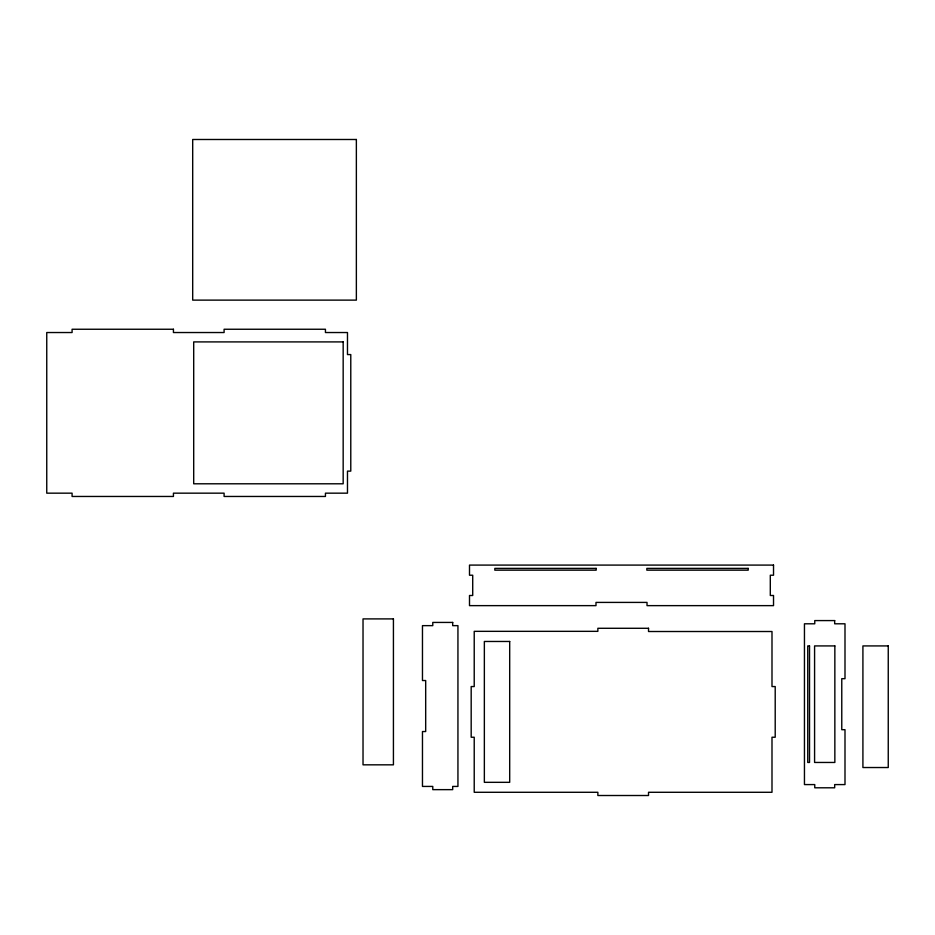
<?xml version="1.0" encoding="UTF-8"?>
<svg xmlns="http://www.w3.org/2000/svg" width="935" height="935" viewBox="0 0 935 935"><rect width="100%" height="100%" fill="white"/><g stroke="black" fill="none" stroke-linecap="round" stroke-linejoin="round"><path stroke-width="1.4" d="M356.364 139.49L192.692 139.49L192.692 300.123L356.364 300.123L356.364 139.49M173.431 329.249L72.088 329.249L72.088 332.533L46.75 332.533L46.75 493.166L72.088 493.166L72.088 496.462L173.431 496.462L173.431 493.166L224.096 493.166L224.096 496.462L325.438 496.462L325.438 493.166L347.481 493.166L347.481 471.123L350.777 471.123L350.777 354.575L347.481 354.575L347.481 332.533L325.438 332.533L325.438 329.249L224.096 329.249L224.096 332.533L173.431 332.533L173.431 329.249M343.168 341.906L193.697 341.906L193.697 483.792L343.168 483.792L343.168 341.906M773.525 565.091L469.499 565.091L469.499 575.224L472.713 575.224L472.713 595.49L469.499 595.49L469.499 605.635L595.992 605.635L595.992 602.409L647.02 602.409L647.02 605.635L773.525 605.635L773.525 595.49L770.3 595.49L770.3 575.224L773.525 575.224L773.525 565.091M596.168 568.386L494.825 568.386L494.825 570.163L596.168 570.163L596.168 568.386M748.187 568.386L646.845 568.386L646.845 570.163L748.187 570.163L748.187 568.386M393.425 618.9L363.025 618.9L363.025 764.83L393.425 764.83L393.425 618.9M834.674 620.583L814.759 620.583L814.759 623.797L804.451 623.797L804.451 784.582L814.759 784.582L814.759 787.796L834.674 787.796L834.674 784.582L844.995 784.582L844.995 729.697L841.769 729.697L841.769 678.681L844.995 678.681L844.995 623.797L834.674 623.797L834.674 620.583M452.692 622.429L432.776 622.429L432.776 625.644L422.468 625.644L422.468 680.528L425.682 680.528L425.682 731.544L422.468 731.544L422.468 786.428L432.776 786.428L432.776 789.643L452.692 789.643L452.692 786.428L457.94 786.428L457.94 625.644L452.692 625.644L452.692 622.429M648.528 628.285L597.862 628.285L597.862 631.335L474.22 631.335L474.22 686.559L471.182 686.559L471.182 737.236L474.22 737.236L474.22 792.284L597.862 792.284L597.862 795.51L648.528 795.51L648.528 792.284L771.994 792.284L771.994 737.236L775.208 737.236L775.208 686.559L771.994 686.559L771.994 631.511L648.528 631.511L648.528 628.285M509.692 641.468L484.353 641.468L484.353 782.326L509.692 782.326L509.692 641.468M809.523 645.921L807.746 645.921L807.746 762.457L809.523 762.457L809.523 645.921M834.85 645.921L814.584 645.921L814.584 762.457L834.85 762.457L834.85 645.921M888.25 645.921L862.912 645.921L862.912 767.53L888.25 767.53L888.25 645.921"/></g></svg>
